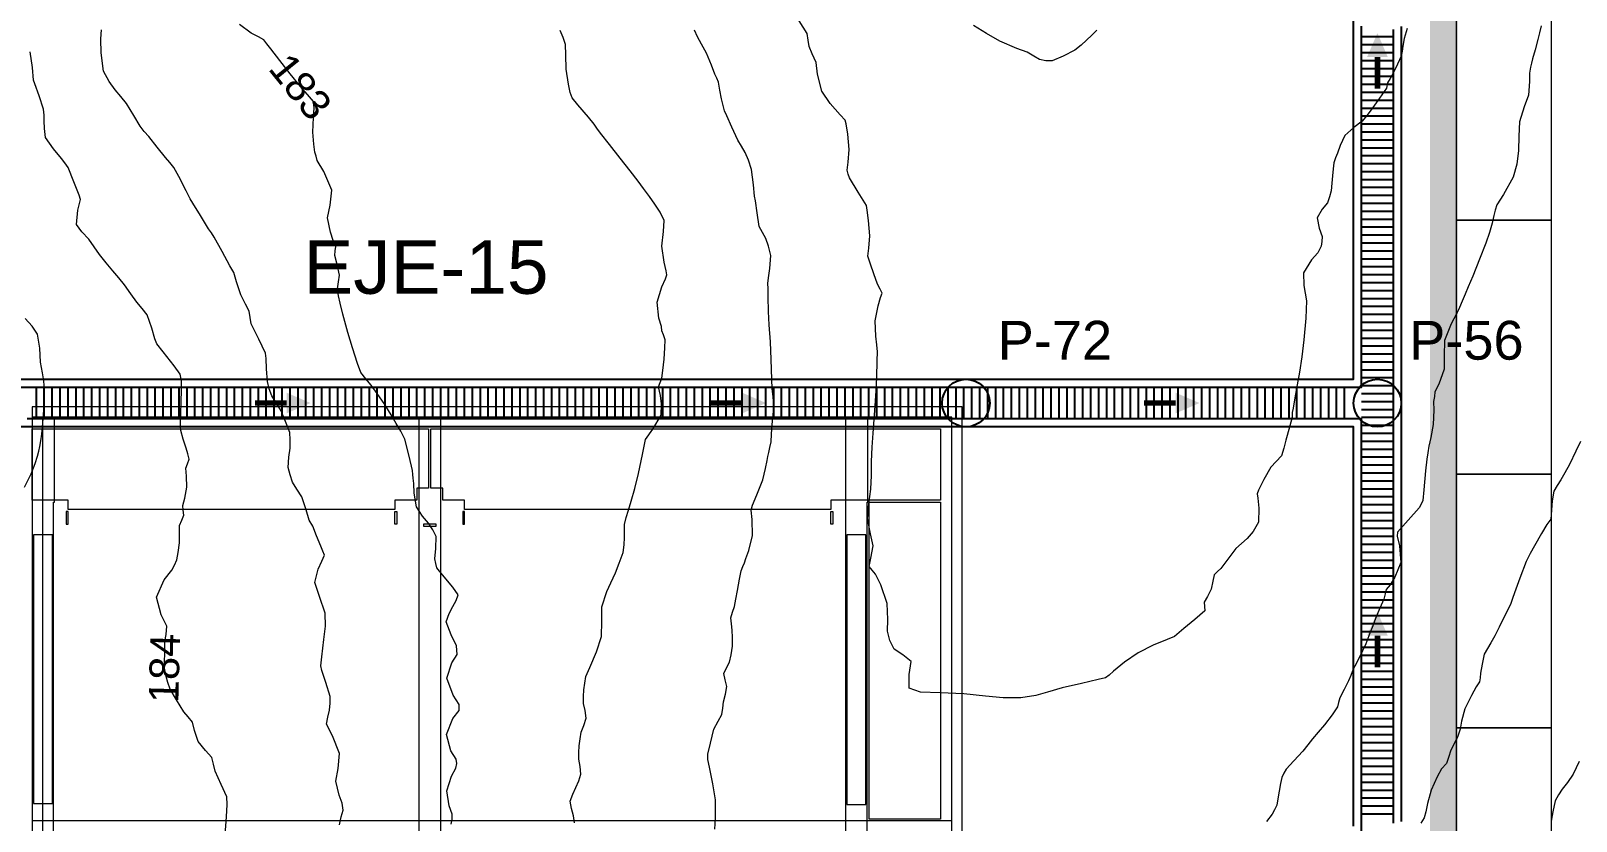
# Model space of a CAD drawing. Header units: metres. Extents: x 354768 to 355417, y 9249536 to 9250102.
# Drawn here: x 354959.92 to 354979.41, y 9249846.6 to 9249856.56 of the extents above; entities that cross this region are included whole.
import ezdxf
from ezdxf.enums import TextEntityAlignment as Align

# ---------------------------------------------------------------- set-up
doc = ezdxf.new("R2010")
doc.units = ezdxf.units.M
doc.header["$LTSCALE"] = 0.25
doc.linetypes.add('DASHED', pattern=[1.524, 1.27, -0.254])
for name, color, linetype, lineweight in [('ARQ-BASE', 8, 'CONTINUOUS', 13), ('ARQ-TECHO', 8, 'CONTINUOUS', 13), ('ARQ-VEREDA', 9, 'CONTINUOUS', 9), ('CUNETA-S3', 94, 'CONTINUOUS', 35), ('LIMITE-INTERV', 1, 'DASHED', 70)]:
    doc.layers.add(name, color=color, linetype=linetype, lineweight=lineweight)
for name, color, linetype, true_color in [('CUN-FLUJO', 1, 'CONTINUOUS', 0xe60000), ('CUN-REJ-BORDE', 4, 'CONTINUOUS', 0x00aae6), ('CUN-REJ-PLATINA', 4, 'CONTINUOUS', 0x78cdf0), ('CURVAS-TXT', 33, 'CONTINUOUS', 0x966e46)]:
    doc.layers.add(name, color=color, linetype=linetype, true_color=true_color)
doc.layers.add('CURVAS', color=33, linetype='CONTINUOUS', lineweight=13, true_color=0xb08860)
doc.layers.add('NUDOS', color=7, linetype='CONTINUOUS')
doc.layers.add('TEXTOS', color=7, linetype='CONTINUOUS')
doc.styles.get("Standard").update_dxf_attribs({"font": 'arial.ttf'})

# ---------------------------------------------------------------- blocks, each defined once
blk = doc.blocks.new('ARQUITECTURA_BASE')
at = {"layer": 'ARQ-BASE'}
for points in [[(354960.187, 9249846.821), (354960.187, 9249850.206), (354959.947, 9249850.206), (354959.947, 9249846.821), (354960.187, 9249846.821)], [(354970.447, 9249846.806), (354970.447, 9249850.206), (354970.207, 9249850.206), (354970.207, 9249846.806), (354970.447, 9249846.806)]]:
    blk.add_lwpolyline(points, close=True, dxfattribs=at)
at = {"layer": 'ARQ-TECHO'}
for points in [[(354959.932, 9249840.191), (354971.662, 9249840.191), (354971.662, 9249851.821), (354959.932, 9249851.821), (354959.932, 9249840.191)], [(354960.062, 9249840.321), (354971.532, 9249840.321), (354971.532, 9249851.691), (354960.062, 9249851.691), (354960.062, 9249840.321)], [(354964.807, 9249840.321), (354965.087, 9249840.321), (354965.087, 9249851.691), (354964.807, 9249851.691), (354964.807, 9249840.321)], [(354960.362, 9249850.341), (354960.387, 9249850.341), (354960.387, 9249850.501), (354960.362, 9249850.501), (354960.362, 9249850.341)], [(354964.532, 9249850.341), (354964.507, 9249850.341), (354964.507, 9249850.501), (354964.532, 9249850.501), (354964.532, 9249850.341)], [(354965.362, 9249850.341), (354965.387, 9249850.341), (354965.387, 9249850.501), (354965.362, 9249850.501), (354965.362, 9249850.341)], [(354970.032, 9249850.341), (354970.007, 9249850.341), (354970.007, 9249850.501), (354970.032, 9249850.501), (354970.032, 9249850.341)], [(354964.867, 9249850.341), (354964.867, 9249850.316), (354965.027, 9249850.316), (354965.027, 9249850.341), (354964.867, 9249850.341)]]:
    blk.add_lwpolyline(points, close=True, dxfattribs=at)
for points in [[(354960.212, 9249850.621), (354960.212, 9249851.691), (354959.932, 9249851.691), (354959.932, 9249840.321), (354960.212, 9249840.321), (354960.212, 9249842.621), (354960.202, 9249842.621), (354960.202, 9249850.621), (354960.212, 9249850.621)], [(354970.472, 9249850.621), (354970.472, 9249851.691), (354970.192, 9249851.691), (354970.192, 9249840.321), (354970.472, 9249840.321), (354970.472, 9249842.621), (354970.462, 9249842.621), (354970.462, 9249850.621), (354970.472, 9249850.621)], [(354959.932, 9249846.606), (354971.532, 9249846.606)]]:
    blk.add_lwpolyline(points, dxfattribs=at)
at = {"layer": 'ARQ-VEREDA'}
for points in [[(354979.095, 9249854.174), (354979.095, 9249857.374), (354977.895, 9249857.374), (354977.895, 9249854.174), (354979.095, 9249854.174)], [(354979.095, 9249850.974), (354979.095, 9249854.174), (354977.895, 9249854.174), (354977.895, 9249850.974), (354979.095, 9249850.974)], [(354979.095, 9249847.774), (354979.095, 9249850.974), (354977.895, 9249850.974), (354977.895, 9249847.774), (354979.095, 9249847.774)], [(354979.095, 9249844.574), (354979.095, 9249847.774), (354977.895, 9249847.774), (354977.895, 9249844.574), (354979.095, 9249844.574)]]:
    blk.add_lwpolyline(points, close=True, dxfattribs=at)
for points in [[(354964.932, 9249850.796), (354964.782, 9249850.796), (354964.782, 9249850.646), (354964.507, 9249850.646), (354964.507, 9249850.526), (354960.387, 9249850.526), (354960.387, 9249850.646), (354959.932, 9249850.646), (354959.932, 9249851.546), (354964.932, 9249851.546), (354964.932, 9249850.796)], [(354964.962, 9249850.796), (354964.962, 9249851.546), (354971.387, 9249851.546), (354971.387, 9249850.646), (354970.007, 9249850.646), (354970.007, 9249850.526), (354965.387, 9249850.526), (354965.387, 9249850.646), (354965.112, 9249850.646), (354965.112, 9249850.796), (354964.962, 9249850.796)], [(354971.387, 9249846.621), (354970.487, 9249846.621), (354970.487, 9249850.621), (354971.387, 9249850.621), (354971.387, 9249846.621)]]:
    blk.add_lwpolyline(points, dxfattribs=at)
blk = doc.blocks.new('CURVAS_DE_NIVEL')
at = {"layer": 'CURVAS'}
for points in [[(354973.362, 9249856.573), (354973.297, 9249856.509), (354973.232, 9249856.446), (354973.162, 9249856.383), (354973.084, 9249856.321), (354972.937, 9249856.246), (354972.797, 9249856.187), (354972.718, 9249856.187), (354972.639, 9249856.2), (354972.565, 9249856.243), (354972.484, 9249856.293), (354972.352, 9249856.342), (354972.139, 9249856.432), (354971.968, 9249856.528), (354971.804, 9249856.63)], [(354977.273, 9249856.594), (354977.238, 9249856.466), (354977.22, 9249856.37), (354977.211, 9249856.308), (354977.2, 9249856.246), (354977.154, 9249856.145), (354977.103, 9249856.039), (354977.061, 9249855.964), (354977.028, 9249855.906), (354977.014, 9249855.839), (354976.927, 9249855.715), (354976.822, 9249855.568), (354976.766, 9249855.496), (354976.708, 9249855.426), (354976.604, 9249855.345), (354976.489, 9249855.242), (354976.429, 9249855.117), (354976.395, 9249855.022), (354976.371, 9249854.961), (354976.35, 9249854.899), (354976.342, 9249854.823), (354976.335, 9249854.737), (354976.326, 9249854.641), (354976.316, 9249854.547), (354976.295, 9249854.47), (354976.269, 9249854.395), (354976.204, 9249854.313), (354976.141, 9249854.207), (354976.166, 9249854.073), (354976.201, 9249853.97), (354976.197, 9249853.906), (354976.189, 9249853.848), (354976.149, 9249853.762), (354976.067, 9249853.677), (354975.966, 9249853.512), (354975.973, 9249853.351), (354976.005, 9249853.157), (354975.995, 9249852.939), (354975.97, 9249852.669), (354975.946, 9249852.452), (354975.917, 9249852.26), (354975.887, 9249852.1), (354975.854, 9249851.911), (354975.836, 9249851.806), (354975.824, 9249851.75), (354975.825, 9249851.692), (354975.79, 9249851.566), (354975.744, 9249851.402), (354975.72, 9249851.299), (354975.689, 9249851.205), (354975.624, 9249851.133), (354975.555, 9249851.063), (354975.467, 9249850.904), (354975.4, 9249850.772), (354975.381, 9249850.723), (354975.39, 9249850.672), (354975.403, 9249850.546), (354975.399, 9249850.367), (354975.333, 9249850.251), (354975.259, 9249850.163), (354975.186, 9249850.1), (354975.113, 9249850.037), (354975.011, 9249849.901), (354974.926, 9249849.782), (354974.882, 9249849.744), (354974.84, 9249849.705), (354974.825, 9249849.625), (354974.804, 9249849.524), (354974.755, 9249849.432), (354974.714, 9249849.361), (354974.719, 9249849.304), (354974.722, 9249849.249), (354974.598, 9249849.141), (354974.459, 9249849.028), (354974.401, 9249848.975), (354974.34, 9249848.926), (354974.247, 9249848.889), (354974.071, 9249848.818), (354973.88, 9249848.722), (354973.709, 9249848.603), (354973.573, 9249848.489), (354973.516, 9249848.438), (354973.471, 9249848.405), (354973.379, 9249848.384), (354973.168, 9249848.335), (354972.924, 9249848.278), (354972.738, 9249848.226), (354972.591, 9249848.183), (354972.403, 9249848.154), (354972.181, 9249848.152), (354971.956, 9249848.174), (354971.685, 9249848.202), (354971.385, 9249848.214), (354971.136, 9249848.224), (354970.994, 9249848.274), (354970.993, 9249848.446), (354971.019, 9249848.611), (354970.915, 9249848.696), (354970.804, 9249848.768), (354970.751, 9249848.874), (354970.72, 9249848.992), (354970.725, 9249849.139), (354970.718, 9249849.344), (354970.635, 9249849.579), (354970.568, 9249849.714), (354970.526, 9249849.761), (354970.488, 9249849.809), (354970.512, 9249849.912), (354970.54, 9249850.071), (354970.507, 9249850.221), (354970.47, 9249850.414), (354970.485, 9249850.599), (354970.512, 9249850.783), (354970.518, 9249850.957), (354970.519, 9249851.131), (354970.527, 9249851.312), (354970.538, 9249851.491), (354970.551, 9249851.663), (354970.564, 9249851.835), (354970.576, 9249852.023), (354970.584, 9249852.197), (354970.591, 9249852.402), (354970.594, 9249852.514), (354970.587, 9249852.602), (354970.573, 9249852.715), (354970.566, 9249852.908), (354970.602, 9249853.097), (354970.632, 9249853.2), (354970.651, 9249853.256), (354970.626, 9249853.306), (354970.595, 9249853.369), (354970.548, 9249853.498), (354970.504, 9249853.623), (354970.488, 9249853.672), (354970.474, 9249853.721), (354970.486, 9249853.821), (354970.499, 9249853.978), (354970.48, 9249854.172), (354970.462, 9249854.303), (354970.455, 9249854.359), (354970.35, 9249854.531), (354970.242, 9249854.71), (354970.225, 9249854.758), (354970.212, 9249854.808), (354970.224, 9249854.908), (354970.237, 9249855.065), (354970.218, 9249855.259), (354970.199, 9249855.389), (354970.185, 9249855.439), (354970.124, 9249855.503), (354969.998, 9249855.646), (354969.892, 9249855.804), (354969.838, 9249856.016), (354969.82, 9249856.165), (354969.772, 9249856.274), (354969.731, 9249856.364), (354969.719, 9249856.447), (354969.706, 9249856.53), (354969.605, 9249856.691)], [(354978.967, 9249856.625), (354978.945, 9249856.54), (354978.925, 9249856.454), (354978.888, 9249856.322), (354978.856, 9249856.209), (354978.842, 9249856.156), (354978.829, 9249856.107), (354978.817, 9249856.028), (354978.817, 9249855.924), (354978.805, 9249855.754), (354978.752, 9249855.607), (354978.692, 9249855.417), (354978.682, 9249855.235), (354978.68, 9249855.055), (354978.66, 9249854.883), (354978.612, 9249854.719), (354978.492, 9249854.5), (354978.405, 9249854.369), (354978.385, 9249854.301), (354978.368, 9249854.233), (354978.346, 9249854.14), (354978.315, 9249854.022), (354978.267, 9249853.886), (354978.188, 9249853.684), (354978.103, 9249853.471), (354978.046, 9249853.335), (354978.006, 9249853.241), (354977.969, 9249853.155), (354977.934, 9249853.074), (354977.898, 9249852.993), (354977.829, 9249852.869), (354977.747, 9249852.658), (354977.742, 9249852.465), (354977.743, 9249852.296), (354977.675, 9249852.11), (354977.624, 9249852.012), (354977.619, 9249851.952), (354977.609, 9249851.888), (354977.61, 9249851.78), (354977.603, 9249851.599), (354977.574, 9249851.437), (354977.549, 9249851.325), (354977.535, 9249851.243), (354977.522, 9249851.161), (354977.507, 9249851.013), (354977.485, 9249850.774), (354977.471, 9249850.642), (354977.45, 9249850.595), (354977.425, 9249850.549), (354977.288, 9249850.392), (354977.155, 9249850.241), (354977.148, 9249850.191), (354977.178, 9249850.07), (354977.194, 9249849.859), (354977.121, 9249849.675), (354977.06, 9249849.578), (354977.01, 9249849.52), (354976.996, 9249849.463), (354976.979, 9249849.395), (354976.931, 9249849.285), (354976.883, 9249849.176), (354976.862, 9249849.119), (354976.841, 9249849.062), (354976.806, 9249848.968), (354976.752, 9249848.832), (354976.673, 9249848.666), (354976.617, 9249848.552), (354976.586, 9249848.492), (354976.564, 9249848.436), (354976.536, 9249848.368), (354976.479, 9249848.258), (354976.424, 9249848.151), (354976.41, 9249848.094), (354976.396, 9249848.038), (354976.329, 9249847.94), (354976.234, 9249847.812), (354976.153, 9249847.718), (354976.082, 9249847.636), (354976.021, 9249847.558), (354975.96, 9249847.481), (354975.847, 9249847.358), (354975.75, 9249847.253), (354975.721, 9249847.201), (354975.696, 9249847.148), (354975.678, 9249847.071), (354975.66, 9249846.975), (354975.644, 9249846.879), (354975.63, 9249846.799), (354975.603, 9249846.742), (354975.573, 9249846.687), (354975.502, 9249846.592)], [(354968.541, 9249846.496), (354968.551, 9249846.632), (354968.55, 9249846.867), (354968.519, 9249847.07), (354968.477, 9249847.277), (354968.455, 9249847.374), (354968.456, 9249847.442), (354968.486, 9249847.583), (354968.531, 9249847.759), (354968.584, 9249847.859), (354968.629, 9249847.943), (354968.642, 9249848.023), (354968.651, 9249848.103), (354968.675, 9249848.2), (354968.695, 9249848.297), (354968.673, 9249848.379), (354968.654, 9249848.458), (354968.688, 9249848.53), (354968.727, 9249848.603), (354968.749, 9249848.695), (354968.766, 9249848.803), (354968.766, 9249848.914), (354968.761, 9249849.007), (354968.752, 9249849.084), (354968.746, 9249849.16), (354968.766, 9249849.233), (354968.789, 9249849.305), (354968.808, 9249849.397), (354968.83, 9249849.508), (354968.854, 9249849.647), (354968.873, 9249849.756), (354968.896, 9249849.809), (354968.916, 9249849.855), (354968.933, 9249849.91), (354968.971, 9249850.012), (354969.019, 9249850.201), (354969.015, 9249850.402), (354969.001, 9249850.518), (354969.019, 9249850.584), (354969.074, 9249850.714), (354969.146, 9249850.9), (354969.181, 9249851.046), (354969.201, 9249851.144), (354969.212, 9249851.196), (354969.223, 9249851.248), (354969.236, 9249851.311), (354969.251, 9249851.382), (354969.257, 9249851.476), (354969.266, 9249851.599), (354969.279, 9249851.722), (354969.288, 9249851.817), (354969.284, 9249851.89), (354969.279, 9249851.953), (354969.265, 9249852.048), (354969.261, 9249852.17), (354969.254, 9249852.417), (354969.245, 9249852.643), (354969.229, 9249852.854), (354969.218, 9249853.023), (354969.215, 9249853.208), (354969.215, 9249853.314), (354969.211, 9249853.378), (354969.22, 9249853.448), (354969.237, 9249853.567), (354969.249, 9249853.73), (354969.221, 9249853.847), (354969.186, 9249853.943), (354969.143, 9249854.02), (354969.102, 9249854.097), (354969.075, 9249854.27), (354969.056, 9249854.418), (354969.044, 9249854.477), (354969.032, 9249854.622), (354969.007, 9249854.815), (354968.967, 9249854.934), (354968.925, 9249855.031), (354968.878, 9249855.108), (354968.831, 9249855.185), (354968.757, 9249855.35), (354968.695, 9249855.491), (354968.665, 9249855.554), (354968.647, 9249855.62), (354968.625, 9249855.706), (354968.605, 9249855.817), (354968.587, 9249855.915), (354968.566, 9249855.967), (354968.544, 9249856.017), (354968.499, 9249856.132), (354968.436, 9249856.283), (354968.376, 9249856.394), (354968.325, 9249856.487), (354968.286, 9249856.57)], [(354979.461, 9249851.384), (354979.403, 9249851.261), (354979.323, 9249851.097), (354979.264, 9249850.99), (354979.214, 9249850.902), (354979.167, 9249850.831), (354979.125, 9249850.759), (354979.105, 9249850.636), (354979.094, 9249850.524), (354979.092, 9249850.462), (354979.088, 9249850.407), (354979.035, 9249850.338), (354978.968, 9249850.224), (354978.881, 9249850.07), (354978.826, 9249849.971), (354978.775, 9249849.871), (354978.696, 9249849.663), (354978.629, 9249849.478), (354978.603, 9249849.404), (354978.577, 9249849.331), (354978.513, 9249849.198), (354978.435, 9249849.044), (354978.379, 9249848.934), (354978.331, 9249848.846), (354978.287, 9249848.776), (354978.247, 9249848.705), (354978.22, 9249848.577), (354978.201, 9249848.463), (354978.195, 9249848.406), (354978.189, 9249848.355), (354978.145, 9249848.291), (354978.085, 9249848.184), (354978.004, 9249848.016), (354977.962, 9249847.857), (354977.942, 9249847.756), (354977.916, 9249847.669), (354977.875, 9249847.591), (354977.826, 9249847.493), (354977.796, 9249847.399), (354977.773, 9249847.326), (354977.708, 9249847.258), (354977.653, 9249847.156), (354977.577, 9249846.988), (354977.531, 9249846.819), (354977.51, 9249846.717), (354977.488, 9249846.641), (354977.449, 9249846.573)], [(354966.772, 9249846.577), (354966.76, 9249846.666), (354966.735, 9249846.756), (354966.718, 9249846.849), (354966.75, 9249846.937), (354966.79, 9249847.022), (354966.826, 9249847.106), (354966.854, 9249847.192), (354966.843, 9249847.286), (354966.828, 9249847.378), (354966.828, 9249847.463), (354966.832, 9249847.549), (354966.842, 9249847.634), (354966.857, 9249847.718), (354966.891, 9249847.804), (354966.921, 9249847.896), (354966.907, 9249847.992), (354966.888, 9249848.082), (354966.887, 9249848.168), (354966.892, 9249848.253), (354966.902, 9249848.338), (354966.917, 9249848.423), (354966.965, 9249848.534), (354967.051, 9249848.733), (354967.113, 9249848.926), (354967.117, 9249849.121), (354967.117, 9249849.299), (354967.179, 9249849.493), (354967.23, 9249849.603), (354967.26, 9249849.666), (354967.29, 9249849.729), (354967.337, 9249849.849), (354967.385, 9249849.985), (354967.398, 9249850.082), (354967.404, 9249850.173), (354967.402, 9249850.256), (354967.402, 9249850.339), (354967.424, 9249850.426), (354967.452, 9249850.519), (354967.488, 9249850.633), (354967.535, 9249850.793), (354967.578, 9249850.982), (354967.63, 9249851.223), (354967.656, 9249851.346), (354967.669, 9249851.409), (354967.76, 9249851.539), (354967.865, 9249851.719), (354967.869, 9249851.861), (354967.857, 9249851.963), (354967.843, 9249852.02), (354967.832, 9249852.076), (354967.853, 9249852.13), (354967.876, 9249852.184), (354967.888, 9249852.282), (354967.902, 9249852.425), (354967.913, 9249852.568), (354967.917, 9249852.667), (354967.896, 9249852.731), (354967.876, 9249852.782), (354967.87, 9249852.834), (354967.838, 9249852.942), (354967.815, 9249853.142), (354967.872, 9249853.336), (354967.922, 9249853.437), (354967.936, 9249853.487), (354967.93, 9249853.538), (354967.905, 9249853.645), (354967.875, 9249853.847), (354967.894, 9249854.031), (354967.905, 9249854.171), (354967.854, 9249854.276), (354967.784, 9249854.376), (354967.717, 9249854.476), (354967.644, 9249854.576), (354967.576, 9249854.666), (354967.474, 9249854.797), (354967.35, 9249854.956), (354967.215, 9249855.129), (354967.102, 9249855.273), (354967.053, 9249855.336), (354967.021, 9249855.387), (354966.948, 9249855.473), (354966.816, 9249855.63), (354966.742, 9249855.718), (354966.719, 9249855.787), (354966.697, 9249855.892), (354966.668, 9249856.079), (354966.663, 9249856.261), (354966.66, 9249856.391), (354966.629, 9249856.481), (354966.59, 9249856.568)], [(354979.444, 9249847.351), (354979.37, 9249847.19), (354979.296, 9249847.084), (354979.232, 9249847.001), (354979.183, 9249846.929), (354979.141, 9249846.855), (354979.111, 9249846.717), (354979.091, 9249846.597)], [(354965.218, 9249846.559), (354965.23, 9249846.621), (354965.23, 9249846.684), (354965.192, 9249846.791), (354965.162, 9249846.981), (354965.222, 9249847.166), (354965.276, 9249847.266), (354965.289, 9249847.325), (354965.278, 9249847.379), (354965.214, 9249847.486), (354965.158, 9249847.691), (354965.239, 9249847.891), (354965.316, 9249847.994), (354965.319, 9249848.067), (354965.242, 9249848.188), (354965.164, 9249848.401), (354965.227, 9249848.592), (354965.293, 9249848.699), (354965.29, 9249848.754), (354965.283, 9249848.809), (354965.217, 9249848.945), (354965.154, 9249849.111), (354965.19, 9249849.217), (354965.237, 9249849.306), (354965.278, 9249849.38), (354965.306, 9249849.453), (354965.237, 9249849.55), (354965.109, 9249849.703), (354965.036, 9249849.791), (354965.022, 9249849.848), (354965.012, 9249849.907), (354965.022, 9249850.036), (354965.026, 9249850.187), (354964.984, 9249850.273), (354964.93, 9249850.356), (354964.856, 9249850.445), (354964.78, 9249850.562), (354964.751, 9249850.735), (354964.746, 9249850.854), (354964.739, 9249850.921), (354964.733, 9249850.968), (354964.727, 9249851.021), (354964.689, 9249851.198), (354964.633, 9249851.413), (354964.581, 9249851.514), (354964.522, 9249851.612), (354964.458, 9249851.722), (354964.378, 9249851.852), (354964.284, 9249851.99), (354964.208, 9249852.096), (354964.141, 9249852.174), (354964.079, 9249852.254), (354964.035, 9249852.37), (354963.972, 9249852.568), (354963.914, 9249852.761), (354963.85, 9249852.989), (354963.815, 9249853.128), (354963.794, 9249853.221), (354963.781, 9249853.31), (354963.796, 9249853.397), (354963.81, 9249853.484), (354963.78, 9249853.617), (354963.75, 9249853.732), (354963.755, 9249853.79), (354963.761, 9249853.843), (354963.73, 9249853.921), (354963.695, 9249854.025), (354963.658, 9249854.206), (354963.691, 9249854.367), (354963.71, 9249854.554), (354963.612, 9249854.79), (354963.527, 9249854.927), (354963.512, 9249854.981), (354963.499, 9249855.035), (354963.486, 9249855.135), (354963.473, 9249855.287), (354963.479, 9249855.469), (354963.488, 9249855.594), (354963.48, 9249855.672), (354963.43, 9249855.731), (354963.318, 9249855.862), (354963.186, 9249856.021), (354963.054, 9249856.188), (354962.942, 9249856.335), (354962.893, 9249856.4), (354962.852, 9249856.451), (354962.785, 9249856.486), (354962.695, 9249856.535), (354962.546, 9249856.643)], [(354963.81, 9249846.551), (354963.831, 9249846.653), (354963.854, 9249846.738), (354963.844, 9249846.824), (354963.806, 9249846.926), (354963.763, 9249847.101), (354963.791, 9249847.26), (354963.81, 9249847.449), (354963.72, 9249847.675), (354963.643, 9249847.821), (354963.66, 9249847.909), (354963.683, 9249847.997), (354963.691, 9249848.084), (354963.691, 9249848.171), (354963.637, 9249848.347), (354963.585, 9249848.496), (354963.572, 9249848.557), (354963.587, 9249848.669), (354963.612, 9249848.888), (354963.633, 9249849.055), (354963.629, 9249849.221), (354963.555, 9249849.43), (354963.496, 9249849.607), (354963.539, 9249849.776), (354963.585, 9249849.875), (354963.619, 9249849.952), (354963.598, 9249850.004), (354963.572, 9249850.064), (354963.52, 9249850.195), (354963.47, 9249850.319), (354963.425, 9249850.395), (354963.388, 9249850.522), (354963.333, 9249850.686), (354963.272, 9249850.785), (354963.217, 9249850.873), (354963.184, 9249850.963), (354963.162, 9249851.055), (354963.171, 9249851.189), (354963.184, 9249851.3), (354963.185, 9249851.356), (354963.184, 9249851.408), (354963.183, 9249851.498), (354963.137, 9249851.618), (354963.071, 9249851.772), (354963.009, 9249851.872), (354962.955, 9249851.96), (354962.923, 9249852.05), (354962.9, 9249852.142), (354962.889, 9249852.302), (354962.884, 9249852.431), (354962.877, 9249852.499), (354962.79, 9249852.674), (354962.695, 9249852.869), (354962.682, 9249852.948), (354962.669, 9249853.027), (354962.622, 9249853.118), (354962.563, 9249853.235), (354962.511, 9249853.397), (354962.475, 9249853.518), (354962.424, 9249853.602), (354962.327, 9249853.779), (354962.226, 9249853.962), (354962.193, 9249854.015), (354962.158, 9249854.068), (354962.056, 9249854.234), (354961.959, 9249854.391), (354961.924, 9249854.447), (354961.874, 9249854.545), (354961.78, 9249854.728), (354961.719, 9249854.842), (354961.667, 9249854.905), (354961.614, 9249854.966), (354961.509, 9249855.096), (354961.402, 9249855.229), (354961.346, 9249855.295), (354961.293, 9249855.362), (354961.214, 9249855.496), (354961.123, 9249855.648), (354961.05, 9249855.735), (354960.977, 9249855.821), (354960.901, 9249855.924), (354960.832, 9249856.056), (354960.803, 9249856.285), (354960.798, 9249856.458), (354960.804, 9249856.522), (354960.808, 9249856.578)], [(354962.362, 9249846.371), (354962.382, 9249846.65), (354962.393, 9249846.807), (354962.387, 9249846.904), (354962.317, 9249847.058), (354962.24, 9249847.23), (354962.221, 9249847.316), (354962.198, 9249847.399), (354962.12, 9249847.487), (354962.026, 9249847.604), (354961.981, 9249847.74), (354961.953, 9249847.846), (354961.901, 9249847.911), (354961.845, 9249847.974), (354961.753, 9249848.127), (354961.674, 9249848.264), (354961.642, 9249848.346), (354961.621, 9249848.423), (354961.599, 9249848.525), (354961.599, 9249848.618), (354961.604, 9249848.704), (354961.604, 9249848.783), (354961.606, 9249848.861), (354961.621, 9249848.952), (354961.63, 9249849.057), (354961.557, 9249849.199), (354961.498, 9249849.421), (354961.596, 9249849.64), (354961.694, 9249849.761), (354961.726, 9249849.826), (354961.755, 9249849.892), (354961.775, 9249849.986), (354961.792, 9249850.107), (354961.792, 9249850.231), (354961.792, 9249850.326), (354961.819, 9249850.395), (354961.844, 9249850.458), (354961.838, 9249850.517), (354961.832, 9249850.576), (354961.856, 9249850.672), (354961.884, 9249850.809), (354961.88, 9249850.949), (354961.872, 9249851.047), (354961.893, 9249851.104), (354961.913, 9249851.161), (354961.897, 9249851.228), (354961.875, 9249851.301), (354961.838, 9249851.416), (354961.805, 9249851.525), (354961.803, 9249851.584), (354961.802, 9249851.642), (354961.807, 9249851.74), (354961.813, 9249851.88), (354961.815, 9249852.038), (354961.815, 9249852.148), (354961.8, 9249852.236), (354961.723, 9249852.337), (354961.583, 9249852.517), (354961.506, 9249852.615), (354961.481, 9249852.679), (354961.44, 9249852.814), (354961.382, 9249852.981), (354961.321, 9249853.063), (354961.254, 9249853.142), (354961.178, 9249853.247), (354961.095, 9249853.36), (354961.023, 9249853.45), (354960.949, 9249853.539), (354960.864, 9249853.639), (354960.779, 9249853.742), (354960.713, 9249853.84), (354960.647, 9249853.938), (354960.56, 9249854.027), (354960.492, 9249854.121), (354960.509, 9249854.302), (354960.54, 9249854.436), (354960.525, 9249854.49), (354960.459, 9249854.658), (354960.384, 9249854.84), (354960.343, 9249854.898), (354960.3, 9249854.954), (354960.201, 9249855.075), (354960.1, 9249855.219), (354960.086, 9249855.331), (354960.085, 9249855.427), (354960.082, 9249855.502), (354960.075, 9249855.576), (354960.019, 9249855.744), (354959.966, 9249855.893), (354959.947, 9249855.942), (354959.935, 9249856.101), (354959.908, 9249856.3)], [(354959.837, 9249850.81), (354959.919, 9249850.977), (354959.968, 9249851.106), (354959.999, 9249851.199), (354960.014, 9249851.261), (354960.029, 9249851.322), (354960.041, 9249851.395), (354960.053, 9249851.476), (354960.061, 9249851.567), (354960.07, 9249851.673), (354960.079, 9249851.78), (354960.086, 9249851.871), (354960.088, 9249851.953), (354960.089, 9249852.027), (354960.085, 9249852.09), (354960.08, 9249852.152), (354960.063, 9249852.249), (354960.039, 9249852.386), (354960.027, 9249852.562), (354960, 9249852.739), (354959.93, 9249852.84), (354959.845, 9249852.934)]]:
    blk.add_lwpolyline(points, dxfattribs=at)
at = {"layer": 'CURVAS-TXT'}
for s, rotation, p in [('183', -51.0593, (354963.318, 9249855.862)), ('184', 88.514, (354961.599, 9249848.525))]:
    blk.add_text(s, height=0.375, rotation=rotation, dxfattribs=at).set_placement(p, align=Align.MIDDLE_CENTER)
blk = doc.blocks.new('LIMITE_DE_INTERVENCION')
at = {"layer": 'LIMITE-INTERV', "const_width": 0.35}
blk.add_lwpolyline([(354813.64, 9249855.63), (354841.92, 9249883.91), (354871.13, 9249854.7), (354916.13, 9249854.7), (354916.13, 9249869.58), (354977.74, 9249869.58), (354977.74, 9249785.21), (354976.37, 9249784.1), (354969.93, 9249785.38), (354969.93, 9249791.81), (354955.81, 9249791.81), (354948.88, 9249794.19), (354936.64, 9249794.19), (354936.64, 9249792.02), (354926.97, 9249793.95), (354926.97, 9249800.53), (354919.17, 9249800.53), (354919.17, 9249802.42), (354907.61, 9249802.61), (354883.57, 9249802.61), (354879.56, 9249803.41), (354859.72, 9249811.52)], close=True, dxfattribs=at)
blk = doc.blocks.new('CUNETAS_SISTEMA_3_NORESTE_LOSA')
at = {"layer": 'CUN-FLUJO', "const_width": 0.07}
for points in [[(354976.9, 9249855.835), (354976.9, 9249856.235)], [(354962.743, 9249851.87), (354963.143, 9249851.87)], [(354968.488, 9249851.87), (354968.888, 9249851.87)], [(354973.955, 9249851.87), (354974.355, 9249851.87)], [(354976.9, 9249848.537), (354976.9, 9249848.937)]]:
    blk.add_lwpolyline(points, dxfattribs=at)
at = {"layer": 'CUN-FLUJO', "true_color": 0xe60000}
for points in [[(354976.9, 9249856.535), (354976.77, 9249856.235), (354977.03, 9249856.235)], [(354963.443, 9249851.87), (354963.143, 9249852), (354963.143, 9249851.74)], [(354969.188, 9249851.87), (354968.888, 9249852), (354968.888, 9249851.74)], [(354974.655, 9249851.87), (354974.355, 9249852), (354974.355, 9249851.74)], [(354976.9, 9249849.237), (354976.77, 9249848.937), (354977.03, 9249848.937)]]:
    blk.add_solid(points, dxfattribs=at)
at = {"layer": 'CUN-REJ-BORDE'}
for points in [[(354977.1, 9249856.581), (354977.1, 9249856.331), (354977.1, 9249856.081), (354977.1, 9249855.831), (354977.1, 9249855.58), (354977.1, 9249855.33), (354977.1, 9249855.08), (354977.1, 9249854.83), (354977.1, 9249854.579), (354977.1, 9249854.329), (354977.1, 9249854.079), (354977.1, 9249853.828), (354977.1, 9249853.578), (354977.1, 9249853.328), (354977.1, 9249853.078), (354977.1, 9249852.827), (354977.1, 9249852.577), (354977.1, 9249852.327), (354977.1, 9249852.077), (354977.1, 9249851.826), (354977.1, 9249851.576), (354977.1, 9249851.326), (354977.1, 9249851.076), (354977.1, 9249850.825), (354977.1, 9249850.575), (354977.1, 9249850.325), (354977.1, 9249850.074), (354977.1, 9249849.824), (354977.1, 9249849.574), (354977.1, 9249849.324), (354977.1, 9249849.073), (354977.1, 9249848.823), (354977.1, 9249848.573), (354977.1, 9249848.323), (354977.1, 9249848.072), (354977.1, 9249847.822), (354977.1, 9249847.572), (354977.1, 9249847.321), (354977.1, 9249847.071), (354977.1, 9249846.821), (354977.1, 9249846.571)], [(354977.2, 9249856.619), (354977.2, 9249856.368), (354977.2, 9249856.118), (354977.2, 9249855.867), (354977.2, 9249855.617), (354977.2, 9249855.366), (354977.2, 9249855.115), (354977.2, 9249854.865), (354977.2, 9249854.614), (354977.2, 9249854.364), (354977.2, 9249854.113), (354977.2, 9249853.862), (354977.2, 9249853.612), (354977.2, 9249853.361), (354977.2, 9249853.111), (354977.2, 9249852.86), (354977.2, 9249852.609), (354977.2, 9249852.359), (354977.2, 9249852.108), (354977.2, 9249851.858), (354977.2, 9249851.607), (354977.2, 9249851.356), (354977.2, 9249851.106), (354977.2, 9249850.855), (354977.2, 9249850.605), (354977.2, 9249850.354), (354977.2, 9249850.103), (354977.2, 9249849.853), (354977.2, 9249849.602), (354977.2, 9249849.352), (354977.2, 9249849.101), (354977.2, 9249848.85), (354977.2, 9249848.6), (354977.2, 9249848.349), (354977.2, 9249848.099), (354977.2, 9249847.848), (354977.2, 9249847.597), (354977.2, 9249847.347), (354977.2, 9249847.096), (354977.2, 9249846.846), (354977.2, 9249846.595)], [(354976.6, 9249846.534), (354976.6, 9249846.786), (354976.6, 9249847.038), (354976.6, 9249847.29), (354976.6, 9249847.542), (354976.6, 9249847.793), (354976.6, 9249848.045), (354976.6, 9249848.297), (354976.6, 9249848.549), (354976.6, 9249848.8), (354976.6, 9249849.052), (354976.6, 9249849.304), (354976.6, 9249849.556), (354976.6, 9249849.808), (354976.6, 9249850.059), (354976.6, 9249850.311), (354976.6, 9249850.563), (354976.6, 9249850.815), (354976.6, 9249851.066), (354976.6, 9249851.318), (354976.6, 9249851.57), (354976.348, 9249851.57), (354976.096, 9249851.57), (354975.843, 9249851.57), (354975.591, 9249851.57), (354975.339, 9249851.57), (354975.087, 9249851.57), (354974.834, 9249851.57), (354974.582, 9249851.57), (354974.33, 9249851.57), (354974.078, 9249851.57), (354973.825, 9249851.57), (354973.573, 9249851.57), (354973.321, 9249851.57), (354973.069, 9249851.57), (354972.816, 9249851.57), (354972.564, 9249851.57), (354972.312, 9249851.57), (354972.06, 9249851.57), (354971.808, 9249851.57), (354971.555, 9249851.57), (354971.303, 9249851.57), (354971.051, 9249851.57), (354970.799, 9249851.57), (354970.546, 9249851.57), (354970.294, 9249851.57), (354970.042, 9249851.57), (354969.79, 9249851.57), (354969.537, 9249851.57), (354969.285, 9249851.57), (354969.033, 9249851.57), (354968.781, 9249851.57), (354968.529, 9249851.57), (354968.276, 9249851.57), (354968.024, 9249851.57), (354967.772, 9249851.57), (354967.52, 9249851.57), (354967.267, 9249851.57), (354967.015, 9249851.57), (354966.763, 9249851.57), (354966.511, 9249851.57), (354966.258, 9249851.57), (354966.006, 9249851.57), (354965.754, 9249851.57), (354965.502, 9249851.57), (354965.249, 9249851.57), (354964.997, 9249851.57), (354964.745, 9249851.57), (354964.493, 9249851.57), (354964.241, 9249851.57), (354963.988, 9249851.57), (354963.736, 9249851.57), (354963.484, 9249851.57), (354963.232, 9249851.57), (354962.979, 9249851.57), (354962.727, 9249851.57), (354962.475, 9249851.57), (354962.223, 9249851.57), (354961.97, 9249851.57), (354961.718, 9249851.57), (354961.466, 9249851.57), (354961.214, 9249851.57), (354960.961, 9249851.57), (354960.709, 9249851.57), (354960.457, 9249851.57), (354960.205, 9249851.57), (354959.953, 9249851.57), (354959.7, 9249851.57)], [(354959.703, 9249852.17), (354959.955, 9249852.17), (354960.207, 9249852.17), (354960.459, 9249852.17), (354960.711, 9249852.17), (354960.964, 9249852.17), (354961.216, 9249852.17), (354961.468, 9249852.17), (354961.72, 9249852.17), (354961.972, 9249852.17), (354962.225, 9249852.17), (354962.477, 9249852.17), (354962.729, 9249852.17), (354962.981, 9249852.17), (354963.233, 9249852.17), (354963.486, 9249852.17), (354963.738, 9249852.17), (354963.99, 9249852.17), (354964.242, 9249852.17), (354964.494, 9249852.17), (354964.747, 9249852.17), (354964.999, 9249852.17), (354965.251, 9249852.17), (354965.503, 9249852.17), (354965.755, 9249852.17), (354966.008, 9249852.17), (354966.26, 9249852.17), (354966.512, 9249852.17), (354966.764, 9249852.17), (354967.016, 9249852.17), (354967.269, 9249852.17), (354967.521, 9249852.17), (354967.773, 9249852.17), (354968.025, 9249852.17), (354968.277, 9249852.17), (354968.53, 9249852.17), (354968.782, 9249852.17), (354969.034, 9249852.17), (354969.286, 9249852.17), (354969.538, 9249852.17), (354969.791, 9249852.17), (354970.043, 9249852.17), (354970.295, 9249852.17), (354970.547, 9249852.17), (354970.799, 9249852.17), (354971.052, 9249852.17), (354971.304, 9249852.17), (354971.556, 9249852.17), (354971.808, 9249852.17), (354972.06, 9249852.17), (354972.313, 9249852.17), (354972.565, 9249852.17), (354972.817, 9249852.17), (354973.069, 9249852.17), (354973.321, 9249852.17), (354973.574, 9249852.17), (354973.826, 9249852.17), (354974.078, 9249852.17), (354974.33, 9249852.17), (354974.582, 9249852.17), (354974.835, 9249852.17), (354975.087, 9249852.17), (354975.339, 9249852.17), (354975.591, 9249852.17), (354975.843, 9249852.17), (354976.096, 9249852.17), (354976.348, 9249852.17), (354976.6, 9249852.17), (354976.6, 9249852.426), (354976.6, 9249852.683), (354976.6, 9249852.939), (354976.6, 9249853.195), (354976.6, 9249853.451), (354976.6, 9249853.708), (354976.6, 9249853.964), (354976.6, 9249854.22), (354976.6, 9249854.477), (354976.6, 9249854.733), (354976.6, 9249854.989), (354976.6, 9249855.246), (354976.6, 9249855.502), (354976.6, 9249855.758), (354976.6, 9249856.014), (354976.6, 9249856.271), (354976.6, 9249856.527), (354976.6, 9249856.783)], [(354976.7, 9249846.406), (354976.7, 9249846.657), (354976.7, 9249846.908), (354976.7, 9249847.158), (354976.7, 9249847.409), (354976.7, 9249847.66), (354976.7, 9249847.91), (354976.7, 9249848.161), (354976.7, 9249848.412), (354976.7, 9249848.662), (354976.7, 9249848.913), (354976.7, 9249849.163), (354976.7, 9249849.414), (354976.7, 9249849.665), (354976.7, 9249849.915), (354976.7, 9249850.166), (354976.7, 9249850.417), (354976.7, 9249850.667), (354976.7, 9249850.918), (354976.7, 9249851.169), (354976.7, 9249851.419), (354976.7, 9249851.67), (354976.449, 9249851.67), (354976.198, 9249851.67), (354975.946, 9249851.67), (354975.695, 9249851.67), (354975.444, 9249851.67), (354975.193, 9249851.67), (354974.941, 9249851.67), (354974.69, 9249851.67), (354974.439, 9249851.67), (354974.188, 9249851.67), (354973.936, 9249851.67), (354973.685, 9249851.67), (354973.434, 9249851.67), (354973.183, 9249851.67), (354972.931, 9249851.67), (354972.68, 9249851.67), (354972.429, 9249851.67), (354972.178, 9249851.67), (354971.927, 9249851.67), (354971.675, 9249851.67), (354971.424, 9249851.67), (354971.173, 9249851.67), (354970.922, 9249851.67), (354970.67, 9249851.67), (354970.419, 9249851.67), (354970.168, 9249851.67), (354969.917, 9249851.67), (354969.665, 9249851.67), (354969.414, 9249851.67), (354969.163, 9249851.67), (354968.912, 9249851.67), (354968.66, 9249851.67), (354968.409, 9249851.67), (354968.158, 9249851.67), (354967.907, 9249851.67), (354967.656, 9249851.67), (354967.404, 9249851.67), (354967.153, 9249851.67), (354966.902, 9249851.67), (354966.651, 9249851.67), (354966.399, 9249851.67), (354966.148, 9249851.67), (354965.897, 9249851.67), (354965.646, 9249851.67), (354965.394, 9249851.67), (354965.143, 9249851.67), (354964.892, 9249851.67), (354964.641, 9249851.67), (354964.389, 9249851.67), (354964.138, 9249851.67), (354963.887, 9249851.67), (354963.636, 9249851.67), (354963.385, 9249851.67), (354963.133, 9249851.67), (354962.882, 9249851.67), (354962.631, 9249851.67), (354962.38, 9249851.67), (354962.128, 9249851.67), (354961.877, 9249851.67), (354961.626, 9249851.67), (354961.375, 9249851.67), (354961.123, 9249851.67), (354960.872, 9249851.67), (354960.621, 9249851.67), (354960.37, 9249851.67), (354960.118, 9249851.67), (354959.867, 9249851.67)], [(354959.668, 9249852.07), (354959.918, 9249852.07), (354960.169, 9249852.07), (354960.419, 9249852.07), (354960.67, 9249852.07), (354960.92, 9249852.07), (354961.171, 9249852.07), (354961.421, 9249852.07), (354961.672, 9249852.07), (354961.922, 9249852.07), (354962.173, 9249852.07), (354962.423, 9249852.07), (354962.674, 9249852.07), (354962.924, 9249852.07), (354963.175, 9249852.07), (354963.425, 9249852.07), (354963.675, 9249852.07), (354963.926, 9249852.07), (354964.176, 9249852.07), (354964.427, 9249852.07), (354964.677, 9249852.07), (354964.928, 9249852.07), (354965.178, 9249852.07), (354965.429, 9249852.07), (354965.679, 9249852.07), (354965.93, 9249852.07), (354966.18, 9249852.07), (354966.431, 9249852.07), (354966.681, 9249852.07), (354966.932, 9249852.07), (354967.182, 9249852.07), (354967.433, 9249852.07), (354967.683, 9249852.07), (354967.933, 9249852.07), (354968.184, 9249852.07), (354968.434, 9249852.07), (354968.685, 9249852.07), (354968.935, 9249852.07), (354969.186, 9249852.07), (354969.436, 9249852.07), (354969.687, 9249852.07), (354969.937, 9249852.07), (354970.188, 9249852.07), (354970.438, 9249852.07), (354970.689, 9249852.07), (354970.939, 9249852.07), (354971.19, 9249852.07), (354971.44, 9249852.07), (354971.691, 9249852.07), (354971.941, 9249852.07), (354972.192, 9249852.07), (354972.442, 9249852.07), (354972.692, 9249852.07), (354972.943, 9249852.07), (354973.193, 9249852.07), (354973.444, 9249852.07), (354973.694, 9249852.07), (354973.945, 9249852.07), (354974.195, 9249852.07), (354974.446, 9249852.07), (354974.696, 9249852.07), (354974.947, 9249852.07), (354975.197, 9249852.07), (354975.448, 9249852.07), (354975.698, 9249852.07), (354975.949, 9249852.07), (354976.199, 9249852.07), (354976.45, 9249852.07), (354976.7, 9249852.07), (354976.7, 9249852.323), (354976.7, 9249852.576), (354976.7, 9249852.829), (354976.7, 9249853.081), (354976.7, 9249853.334), (354976.7, 9249853.587), (354976.7, 9249853.84), (354976.7, 9249854.093), (354976.7, 9249854.346), (354976.7, 9249854.599), (354976.7, 9249854.851), (354976.7, 9249855.104), (354976.7, 9249855.357), (354976.7, 9249855.61), (354976.7, 9249855.863), (354976.7, 9249856.116), (354976.7, 9249856.369), (354976.7, 9249856.621)]]:
    blk.add_lwpolyline(points, dxfattribs=at)
at = {"layer": 'CUN-REJ-PLATINA'}
for p, q in [((354976.7, 9249856.49), (354977.1, 9249856.49)), ((354976.7, 9249856.39), (354977.1, 9249856.39)), ((354976.7, 9249856.29), (354977.1, 9249856.29)), ((354976.7, 9249856.19), (354977.1, 9249856.19)), ((354976.7, 9249856.09), (354977.1, 9249856.09)), ((354976.7, 9249855.99), (354977.1, 9249855.99)), ((354976.7, 9249855.89), (354977.1, 9249855.89)), ((354976.7, 9249855.79), (354977.1, 9249855.79)), ((354976.7, 9249855.69), (354977.1, 9249855.69)), ((354976.7, 9249855.59), (354977.1, 9249855.59)), ((354976.7, 9249855.49), (354977.1, 9249855.49)), ((354976.7, 9249855.39), (354977.1, 9249855.39)), ((354976.7, 9249855.29), (354977.1, 9249855.29)), ((354976.7, 9249855.19), (354977.1, 9249855.19)), ((354976.7, 9249855.09), (354977.1, 9249855.09)), ((354976.7, 9249854.99), (354977.1, 9249854.99)), ((354976.7, 9249854.89), (354977.1, 9249854.89)), ((354976.7, 9249854.79), (354977.1, 9249854.79)), ((354976.7, 9249854.69), (354977.1, 9249854.69)), ((354976.7, 9249854.59), (354977.1, 9249854.59)), ((354976.7, 9249854.49), (354977.1, 9249854.49)), ((354976.7, 9249854.39), (354977.1, 9249854.39)), ((354976.7, 9249854.29), (354977.1, 9249854.29)), ((354976.7, 9249854.19), (354977.1, 9249854.19)), ((354976.7, 9249854.09), (354977.1, 9249854.09)), ((354976.7, 9249853.99), (354977.1, 9249853.99)), ((354976.7, 9249853.89), (354977.1, 9249853.89)), ((354976.7, 9249853.79), (354977.1, 9249853.79)), ((354976.7, 9249853.69), (354977.1, 9249853.69)), ((354976.7, 9249853.59), (354977.1, 9249853.59)), ((354976.7, 9249853.49), (354977.1, 9249853.49)), ((354976.7, 9249853.39), (354977.1, 9249853.39)), ((354976.7, 9249853.29), (354977.1, 9249853.29)), ((354976.7, 9249853.19), (354977.1, 9249853.19)), ((354976.7, 9249853.09), (354977.1, 9249853.09)), ((354976.7, 9249852.99), (354977.1, 9249852.99)), ((354976.7, 9249852.89), (354977.1, 9249852.89)), ((354976.7, 9249852.79), (354977.1, 9249852.79)), ((354976.7, 9249852.69), (354977.1, 9249852.69)), ((354976.7, 9249852.59), (354977.1, 9249852.59)), ((354976.7, 9249852.49), (354977.1, 9249852.49)), ((354976.7, 9249852.39), (354977.1, 9249852.39)), ((354976.7, 9249852.29), (354977.1, 9249852.29)), ((354976.7, 9249852.19), (354977.1, 9249852.19)), ((354959.981, 9249852.07), (354959.981, 9249851.67)), ((354960.081, 9249852.07), (354960.081, 9249851.67)), ((354960.181, 9249852.07), (354960.181, 9249851.67)), ((354960.281, 9249852.07), (354960.281, 9249851.67)), ((354960.381, 9249852.07), (354960.381, 9249851.67)), ((354960.481, 9249852.07), (354960.481, 9249851.67)), ((354960.581, 9249852.07), (354960.581, 9249851.67)), ((354960.681, 9249852.07), (354960.681, 9249851.67)), ((354960.781, 9249852.07), (354960.781, 9249851.67)), ((354960.881, 9249852.07), (354960.881, 9249851.67)), ((354960.981, 9249852.07), (354960.981, 9249851.67)), ((354961.081, 9249852.07), (354961.081, 9249851.67)), ((354961.181, 9249852.07), (354961.181, 9249851.67)), ((354961.281, 9249852.07), (354961.281, 9249851.67)), ((354961.381, 9249852.07), (354961.381, 9249851.67)), ((354961.481, 9249852.07), (354961.481, 9249851.67)), ((354961.581, 9249852.07), (354961.581, 9249851.67)), ((354961.681, 9249852.07), (354961.681, 9249851.67)), ((354961.781, 9249852.07), (354961.781, 9249851.67)), ((354961.881, 9249852.07), (354961.881, 9249851.67)), ((354961.981, 9249852.07), (354961.981, 9249851.67)), ((354962.081, 9249852.07), (354962.081, 9249851.67)), ((354962.181, 9249852.07), (354962.181, 9249851.67)), ((354962.281, 9249852.07), (354962.281, 9249851.67)), ((354962.381, 9249852.07), (354962.381, 9249851.67)), ((354962.481, 9249852.07), (354962.481, 9249851.67)), ((354962.581, 9249852.07), (354962.581, 9249851.67)), ((354962.681, 9249852.07), (354962.681, 9249851.67)), ((354962.781, 9249852.07), (354962.781, 9249851.67)), ((354962.881, 9249852.07), (354962.881, 9249851.67)), ((354962.981, 9249852.07), (354962.981, 9249851.67)), ((354963.081, 9249852.07), (354963.081, 9249851.67)), ((354963.181, 9249852.07), (354963.181, 9249851.67)), ((354963.281, 9249852.07), (354963.281, 9249851.67)), ((354963.381, 9249852.07), (354963.381, 9249851.67)), ((354963.481, 9249852.07), (354963.481, 9249851.67)), ((354963.581, 9249852.07), (354963.581, 9249851.67)), ((354963.681, 9249852.07), (354963.681, 9249851.67)), ((354963.781, 9249852.07), (354963.781, 9249851.67)), ((354963.881, 9249852.07), (354963.881, 9249851.67)), ((354963.981, 9249852.07), (354963.981, 9249851.67)), ((354964.081, 9249852.07), (354964.081, 9249851.67)), ((354964.181, 9249852.07), (354964.181, 9249851.67)), ((354964.281, 9249852.07), (354964.281, 9249851.67)), ((354964.381, 9249852.07), (354964.381, 9249851.67)), ((354964.481, 9249852.07), (354964.481, 9249851.67)), ((354964.581, 9249852.07), (354964.581, 9249851.67)), ((354964.681, 9249852.07), (354964.681, 9249851.67)), ((354964.781, 9249852.07), (354964.781, 9249851.67)), ((354964.881, 9249852.07), (354964.881, 9249851.67)), ((354964.981, 9249852.07), (354964.981, 9249851.67)), ((354965.081, 9249852.07), (354965.081, 9249851.67)), ((354965.181, 9249852.07), (354965.181, 9249851.67)), ((354965.281, 9249852.07), (354965.281, 9249851.67)), ((354965.381, 9249852.07), (354965.381, 9249851.67)), ((354965.481, 9249852.07), (354965.481, 9249851.67)), ((354965.581, 9249852.07), (354965.581, 9249851.67)), ((354965.681, 9249852.07), (354965.681, 9249851.67)), ((354965.781, 9249852.07), (354965.781, 9249851.67)), ((354965.881, 9249852.07), (354965.881, 9249851.67)), ((354965.981, 9249852.07), (354965.981, 9249851.67)), ((354966.081, 9249852.07), (354966.081, 9249851.67)), ((354966.181, 9249852.07), (354966.181, 9249851.67)), ((354966.281, 9249852.07), (354966.281, 9249851.67)), ((354966.381, 9249852.07), (354966.381, 9249851.67)), ((354966.481, 9249852.07), (354966.481, 9249851.67)), ((354966.581, 9249852.07), (354966.581, 9249851.67)), ((354966.681, 9249852.07), (354966.681, 9249851.67)), ((354966.781, 9249852.07), (354966.781, 9249851.67)), ((354966.881, 9249852.07), (354966.881, 9249851.67)), ((354966.981, 9249852.07), (354966.981, 9249851.67)), ((354967.081, 9249852.07), (354967.081, 9249851.67)), ((354967.181, 9249852.07), (354967.181, 9249851.67)), ((354967.281, 9249852.07), (354967.281, 9249851.67)), ((354967.381, 9249852.07), (354967.381, 9249851.67)), ((354967.481, 9249852.07), (354967.481, 9249851.67)), ((354967.581, 9249852.07), (354967.581, 9249851.67)), ((354967.681, 9249852.07), (354967.681, 9249851.67)), ((354967.781, 9249852.07), (354967.781, 9249851.67)), ((354967.881, 9249852.07), (354967.881, 9249851.67)), ((354967.981, 9249852.07), (354967.981, 9249851.67)), ((354968.081, 9249852.07), (354968.081, 9249851.67)), ((354968.181, 9249852.07), (354968.181, 9249851.67)), ((354968.281, 9249852.07), (354968.281, 9249851.67)), ((354968.381, 9249852.07), (354968.381, 9249851.67)), ((354968.481, 9249852.07), (354968.481, 9249851.67)), ((354968.581, 9249852.07), (354968.581, 9249851.67)), ((354968.681, 9249852.07), (354968.681, 9249851.67)), ((354968.781, 9249852.07), (354968.781, 9249851.67)), ((354968.881, 9249852.07), (354968.881, 9249851.67)), ((354968.981, 9249852.07), (354968.981, 9249851.67)), ((354969.081, 9249852.07), (354969.081, 9249851.67)), ((354969.181, 9249852.07), (354969.181, 9249851.67)), ((354969.281, 9249852.07), (354969.281, 9249851.67)), ((354969.381, 9249852.07), (354969.381, 9249851.67)), ((354969.481, 9249852.07), (354969.481, 9249851.67)), ((354969.581, 9249852.07), (354969.581, 9249851.67)), ((354969.681, 9249852.07), (354969.681, 9249851.67)), ((354969.781, 9249852.07), (354969.781, 9249851.67)), ((354969.881, 9249852.07), (354969.881, 9249851.67)), ((354969.981, 9249852.07), (354969.981, 9249851.67)), ((354970.081, 9249852.07), (354970.081, 9249851.67)), ((354970.181, 9249852.07), (354970.181, 9249851.67)), ((354970.281, 9249852.07), (354970.281, 9249851.67)), ((354970.381, 9249852.07), (354970.381, 9249851.67)), ((354970.481, 9249852.07), (354970.481, 9249851.67)), ((354970.581, 9249852.07), (354970.581, 9249851.67)), ((354970.681, 9249852.07), (354970.681, 9249851.67)), ((354970.781, 9249852.07), (354970.781, 9249851.67)), ((354970.881, 9249852.07), (354970.881, 9249851.67)), ((354970.981, 9249852.07), (354970.981, 9249851.67)), ((354971.081, 9249852.07), (354971.081, 9249851.67)), ((354971.181, 9249852.07), (354971.181, 9249851.67)), ((354971.281, 9249852.07), (354971.281, 9249851.67)), ((354971.381, 9249852.07), (354971.381, 9249851.67)), ((354971.481, 9249852.07), (354971.481, 9249851.67)), ((354971.581, 9249852.07), (354971.581, 9249851.67)), ((354971.681, 9249852.07), (354971.681, 9249851.67)), ((354971.781, 9249852.07), (354971.781, 9249851.67)), ((354971.881, 9249852.07), (354971.881, 9249851.67)), ((354971.981, 9249852.07), (354971.981, 9249851.67)), ((354972.081, 9249852.07), (354972.081, 9249851.67)), ((354972.181, 9249852.07), (354972.181, 9249851.67)), ((354972.281, 9249852.07), (354972.281, 9249851.67)), ((354972.381, 9249852.07), (354972.381, 9249851.67)), ((354972.481, 9249852.07), (354972.481, 9249851.67)), ((354972.581, 9249852.07), (354972.581, 9249851.67)), ((354972.681, 9249852.07), (354972.681, 9249851.67)), ((354972.781, 9249852.07), (354972.781, 9249851.67)), ((354972.881, 9249852.07), (354972.881, 9249851.67)), ((354972.981, 9249852.07), (354972.981, 9249851.67)), ((354973.081, 9249852.07), (354973.081, 9249851.67)), ((354973.181, 9249852.07), (354973.181, 9249851.67)), ((354973.281, 9249852.07), (354973.281, 9249851.67)), ((354973.381, 9249852.07), (354973.381, 9249851.67)), ((354973.481, 9249852.07), (354973.481, 9249851.67)), ((354973.581, 9249852.07), (354973.581, 9249851.67)), ((354973.681, 9249852.07), (354973.681, 9249851.67)), ((354973.781, 9249852.07), (354973.781, 9249851.67)), ((354973.881, 9249852.07), (354973.881, 9249851.67)), ((354973.981, 9249852.07), (354973.981, 9249851.67)), ((354974.081, 9249852.07), (354974.081, 9249851.67)), ((354974.181, 9249852.07), (354974.181, 9249851.67)), ((354974.281, 9249852.07), (354974.281, 9249851.67)), ((354974.381, 9249852.07), (354974.381, 9249851.67)), ((354974.481, 9249852.07), (354974.481, 9249851.67)), ((354974.581, 9249852.07), (354974.581, 9249851.67)), ((354974.681, 9249852.07), (354974.681, 9249851.67)), ((354974.781, 9249852.07), (354974.781, 9249851.67)), ((354974.881, 9249852.07), (354974.881, 9249851.67)), ((354974.981, 9249852.07), (354974.981, 9249851.67)), ((354975.081, 9249852.07), (354975.081, 9249851.67)), ((354975.181, 9249852.07), (354975.181, 9249851.67)), ((354975.281, 9249852.07), (354975.281, 9249851.67)), ((354975.381, 9249852.07), (354975.381, 9249851.67)), ((354975.481, 9249852.07), (354975.481, 9249851.67)), ((354975.581, 9249852.07), (354975.581, 9249851.67)), ((354975.681, 9249852.07), (354975.681, 9249851.67)), ((354975.781, 9249852.07), (354975.781, 9249851.67)), ((354975.881, 9249852.07), (354975.881, 9249851.67)), ((354975.981, 9249852.07), (354975.981, 9249851.67)), ((354976.081, 9249852.07), (354976.081, 9249851.67)), ((354976.181, 9249852.07), (354976.181, 9249851.67)), ((354976.281, 9249852.07), (354976.281, 9249851.67)), ((354976.381, 9249852.07), (354976.381, 9249851.67)), ((354976.481, 9249852.07), (354976.481, 9249851.67)), ((354976.7, 9249852.09), (354977.1, 9249852.09)), ((354976.7, 9249851.99), (354977.1, 9249851.99)), ((354976.7, 9249851.89), (354977.1, 9249851.89)), ((354976.7, 9249851.79), (354977.1, 9249851.79)), ((354976.7, 9249851.69), (354977.1, 9249851.69)), ((354976.7, 9249851.59), (354977.1, 9249851.59)), ((354976.7, 9249851.49), (354977.1, 9249851.49)), ((354976.7, 9249851.39), (354977.1, 9249851.39)), ((354976.7, 9249851.29), (354977.1, 9249851.29)), ((354976.7, 9249851.19), (354977.1, 9249851.19)), ((354976.7, 9249851.09), (354977.1, 9249851.09)), ((354976.7, 9249850.99), (354977.1, 9249850.99)), ((354976.7, 9249850.89), (354977.1, 9249850.89)), ((354976.7, 9249850.79), (354977.1, 9249850.79)), ((354976.7, 9249850.69), (354977.1, 9249850.69)), ((354976.7, 9249850.59), (354977.1, 9249850.59)), ((354976.7, 9249850.49), (354977.1, 9249850.49)), ((354976.7, 9249850.39), (354977.1, 9249850.39)), ((354976.7, 9249850.29), (354977.1, 9249850.29)), ((354976.7, 9249850.19), (354977.1, 9249850.19)), ((354976.7, 9249850.09), (354977.1, 9249850.09)), ((354976.7, 9249849.99), (354977.1, 9249849.99)), ((354976.7, 9249849.89), (354977.1, 9249849.89)), ((354976.7, 9249849.79), (354977.1, 9249849.79)), ((354976.7, 9249849.69), (354977.1, 9249849.69)), ((354976.7, 9249849.59), (354977.1, 9249849.59)), ((354976.7, 9249849.49), (354977.1, 9249849.49)), ((354976.7, 9249849.39), (354977.1, 9249849.39)), ((354976.7, 9249849.29), (354977.1, 9249849.29)), ((354976.7, 9249849.19), (354977.1, 9249849.19)), ((354976.7, 9249849.09), (354977.1, 9249849.09)), ((354976.7, 9249848.99), (354977.1, 9249848.99)), ((354976.7, 9249848.89), (354977.1, 9249848.89)), ((354976.7, 9249848.79), (354977.1, 9249848.79)), ((354976.7, 9249848.69), (354977.1, 9249848.69)), ((354976.7, 9249848.59), (354977.1, 9249848.59)), ((354976.7, 9249848.49), (354977.1, 9249848.49)), ((354976.7, 9249848.39), (354977.1, 9249848.39)), ((354976.7, 9249848.29), (354977.1, 9249848.29)), ((354976.7, 9249848.19), (354977.1, 9249848.19)), ((354976.7, 9249848.09), (354977.1, 9249848.09)), ((354976.7, 9249847.99), (354977.1, 9249847.99)), ((354976.7, 9249847.89), (354977.1, 9249847.89)), ((354976.7, 9249847.79), (354977.1, 9249847.79)), ((354976.7, 9249847.69), (354977.1, 9249847.69)), ((354976.7, 9249847.59), (354977.1, 9249847.59)), ((354976.7, 9249847.49), (354977.1, 9249847.49)), ((354976.7, 9249847.39), (354977.1, 9249847.39)), ((354976.7, 9249847.29), (354977.1, 9249847.29)), ((354976.7, 9249847.19), (354977.1, 9249847.19)), ((354976.7, 9249847.09), (354977.1, 9249847.09)), ((354976.7, 9249846.99), (354977.1, 9249846.99)), ((354976.7, 9249846.89), (354977.1, 9249846.89)), ((354976.7, 9249846.79), (354977.1, 9249846.79)), ((354976.7, 9249846.69), (354977.1, 9249846.69))]:
    blk.add_line(p, q, dxfattribs=at)
blk = doc.blocks.new('ROTULOS_RED')
at = {"layer": 'NUDOS'}
for centre in [(354971.71, 9249851.87), (354976.9, 9249851.87)]:
    blk.add_circle(centre, 0.3, dxfattribs=at)
at = {"layer": 'TEXTOS', "color": 94}
blk.add_text('EJE-15', height=0.675, dxfattribs=at).set_placement((354963.353, 9249853.045), align=Align.BOTTOM_LEFT)
at = {"layer": 'TEXTOS'}
for s, p in [('P-72', (354972.11, 9249852.27)), ('P-56', (354977.3, 9249852.27))]:
    blk.add_text(s, height=0.4894, dxfattribs=at).set_placement(p, align=Align.BOTTOM_LEFT)

msp = doc.modelspace()

# ---------------------------------------------------------------- block references
at = {"layer": 'ARQ-BASE'}
msp.add_blockref('ARQUITECTURA_BASE', (0, 0), dxfattribs=at)
at = {"layer": 'CUNETA-S3'}
msp.add_blockref('CUNETAS_SISTEMA_3_NORESTE_LOSA', (0, 0), dxfattribs=at)
at = {"layer": 'CURVAS'}
msp.add_blockref('CURVAS_DE_NIVEL', (0, 0), dxfattribs=at)
at = {"layer": 'LIMITE-INTERV'}
msp.add_blockref('LIMITE_DE_INTERVENCION', (0, 0), dxfattribs=at)
at = {"layer": 'NUDOS'}
msp.add_blockref('ROTULOS_RED', (0, 0), dxfattribs=at)

doc.saveas('drawing.dxf')
